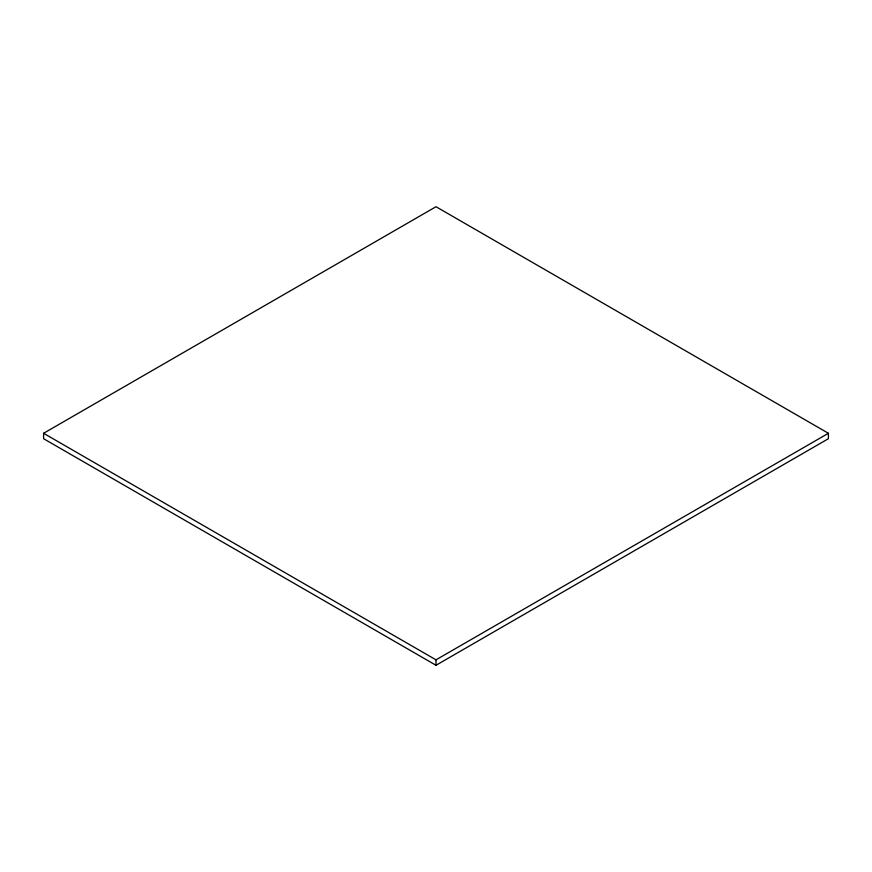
<?xml version="1.0" encoding="UTF-8"?>
<svg xmlns="http://www.w3.org/2000/svg" width="872" height="872" viewBox="0 0 872 872"><rect width="100%" height="100%" fill="white"/><g stroke="black" fill="none" stroke-linecap="round" stroke-linejoin="round"><path stroke-width="1.31" d="M43.6 433.286L436 206.729L828.4 433.286L828.4 438.714L436 665.271L43.6 438.714L43.6 433.286L436 659.832L828.4 433.286M436 659.832L436 665.271"/></g></svg>
